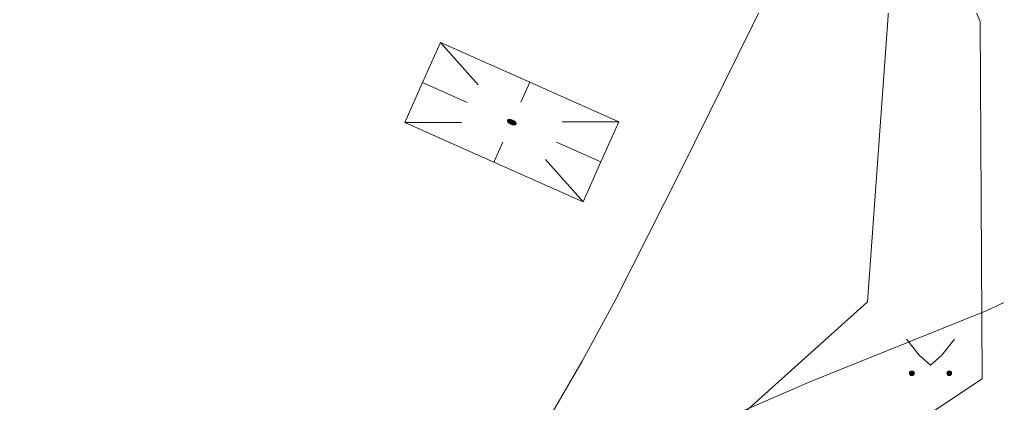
# Model space of a CAD drawing. Extents: x 1000 to 4000, y -5000 to -1000.
# Drawn here: x 1653.03 to 1692.78, y -4043.16 to -4027.55 of the extents above; entities that cross this region are included whole.
import ezdxf

# ---------------------------------------------------------------- set-up
doc = ezdxf.new("R2010")
doc.units = 0
doc.header["$MEASUREMENT"] = 0
for name, color, linetype in [('СЛОЙ_11', 7, 'CONTINUOUS'), ('СЛОЙ_24', 7, 'CONTINUOUS'), ('СЛОЙ_41', 7, 'CONTINUOUS'), ('СЛОЙ_50', 7, 'CONTINUOUS'), ('СЛОЙ_7', 7, 'CONTINUOUS')]:
    doc.layers.add(name, color=color, linetype=linetype)

msp = doc.modelspace()

# ---------------------------------------------------------------- linework, layer by layer
at = {"layer": 'СЛОЙ_11', "color": 253, "linetype": 'Continuous', "lineweight": 0}
msp.add_lwpolyline([(1634.694, -4008.038), (1638.386, -4009.323), (1688.385, -4026.824), (1687.502, -4039.027), (1665.994, -4058.375), (1650.103, -4073.067), (1648.177, -4075.556), (1636.701, -4094.02), (1627.07, -4088.481)], dxfattribs=at)
at = {"layer": 'СЛОЙ_24', "color": 253, "linetype": 'Continuous', "lineweight": 0}
for points in [[(1691.194, -4025.539), (1692.076, -4027.627), (1692.157, -4042.158)], [(1637.905, -4097.152), (1642.132, -4089.019), (1645.104, -4084.696), (1648.306, -4079.575), (1653.875, -4072.746), (1659.814, -4066.484), (1668.883, -4058.697), (1680.359, -4050.026), (1692.157, -4042.158)]]:
    msp.add_lwpolyline(points, dxfattribs=at)
at = {"layer": 'СЛОЙ_41', "color": 253, "linetype": 'Continuous', "lineweight": 0}
for p, q in [((1689.09, -4040.547), (1689.6, -4041.197)), ((1691.04, -4040.547), (1690.53, -4041.197)), ((1689.6, -4041.197), (1690.06, -4041.607)), ((1690.53, -4041.197), (1690.06, -4041.607))]:
    msp.add_line(p, q, dxfattribs=at)
for centre in [(1689.304, -4041.935), (1690.825, -4041.935)]:
    msp.add_circle(centre, 0.0976, dxfattribs=at)
for points in [[(1689.285, -4042.031), (1689.266, -4041.845), (1689.285, -4041.839)], [(1689.304, -4042.033), (1689.285, -4041.839), (1689.304, -4041.837)], [(1689.285, -4042.031), (1689.285, -4041.839), (1689.304, -4042.033)], [(1690.806, -4042.031), (1690.787, -4041.845), (1690.806, -4041.839)], [(1690.825, -4042.033), (1690.806, -4041.839), (1690.825, -4041.837)], [(1690.806, -4042.031), (1690.806, -4041.839), (1690.825, -4042.033)], [(1689.208, -4041.954), (1689.206, -4041.935), (1689.208, -4041.916)], [(1689.213, -4041.972), (1689.208, -4041.916), (1689.213, -4041.898)], [(1689.208, -4041.954), (1689.208, -4041.916), (1689.213, -4041.972)], [(1689.222, -4041.989), (1689.213, -4041.898), (1689.222, -4041.881)], [(1689.213, -4041.972), (1689.213, -4041.898), (1689.222, -4041.989)], [(1689.235, -4042.004), (1689.222, -4041.881), (1689.235, -4041.866)], [(1689.222, -4041.989), (1689.222, -4041.881), (1689.235, -4042.004)], [(1689.249, -4042.016), (1689.235, -4041.866), (1689.249, -4041.854)], [(1689.235, -4042.004), (1689.235, -4041.866), (1689.249, -4042.016)], [(1689.266, -4042.025), (1689.249, -4041.854), (1689.266, -4041.845)], [(1689.249, -4042.016), (1689.249, -4041.854), (1689.266, -4042.025)], [(1689.266, -4042.025), (1689.266, -4041.845), (1689.285, -4042.031)], [(1690.729, -4041.954), (1690.727, -4041.935), (1690.729, -4041.916)], [(1690.734, -4041.972), (1690.729, -4041.916), (1690.734, -4041.898)], [(1690.729, -4041.954), (1690.729, -4041.916), (1690.734, -4041.972)], [(1690.743, -4041.989), (1690.734, -4041.898), (1690.743, -4041.881)], [(1690.734, -4041.972), (1690.734, -4041.898), (1690.743, -4041.989)], [(1690.756, -4042.004), (1690.743, -4041.881), (1690.756, -4041.866)], [(1690.743, -4041.989), (1690.743, -4041.881), (1690.756, -4042.004)], [(1690.77, -4042.016), (1690.756, -4041.866), (1690.77, -4041.854)], [(1690.756, -4042.004), (1690.756, -4041.866), (1690.77, -4042.016)], [(1690.787, -4042.025), (1690.77, -4041.854), (1690.787, -4041.845)], [(1690.77, -4042.016), (1690.77, -4041.854), (1690.787, -4042.025)], [(1690.787, -4042.025), (1690.787, -4041.845), (1690.806, -4042.031)]]:
    msp.add_solid(points, dxfattribs=at)
at = {"layer": 'СЛОЙ_41', "color": 253, "linetype": 'Continuous', "lineweight": 0, "extrusion": (0, 0, -1)}
for points in [[(-1689.304, -4042.033), (-1689.304, -4041.837), (-1689.323, -4042.031)], [(-1689.323, -4042.031), (-1689.304, -4041.837), (-1689.323, -4041.839)], [(-1689.323, -4042.031), (-1689.323, -4041.839), (-1689.341, -4042.025)], [(-1689.341, -4042.025), (-1689.323, -4041.839), (-1689.341, -4041.845)], [(-1690.825, -4042.033), (-1690.825, -4041.837), (-1690.844, -4042.031)], [(-1690.844, -4042.031), (-1690.825, -4041.837), (-1690.844, -4041.839)], [(-1690.844, -4042.031), (-1690.844, -4041.839), (-1690.862, -4042.025)], [(-1690.862, -4042.025), (-1690.844, -4041.839), (-1690.862, -4041.845)], [(-1689.341, -4042.025), (-1689.341, -4041.845), (-1689.358, -4042.016)], [(-1689.358, -4042.016), (-1689.341, -4041.845), (-1689.358, -4041.854)], [(-1689.358, -4042.016), (-1689.358, -4041.854), (-1689.373, -4042.004)], [(-1689.373, -4042.004), (-1689.358, -4041.854), (-1689.373, -4041.866)], [(-1689.373, -4042.004), (-1689.373, -4041.866), (-1689.385, -4041.989)], [(-1689.385, -4041.989), (-1689.373, -4041.866), (-1689.385, -4041.881)], [(-1689.385, -4041.989), (-1689.385, -4041.881), (-1689.394, -4041.972)], [(-1689.394, -4041.972), (-1689.385, -4041.881), (-1689.394, -4041.898)], [(-1689.394, -4041.972), (-1689.394, -4041.898), (-1689.399, -4041.954)], [(-1689.399, -4041.954), (-1689.394, -4041.898), (-1689.399, -4041.916)], [(-1689.399, -4041.954), (-1689.399, -4041.916), (-1689.401, -4041.935)], [(-1690.862, -4042.025), (-1690.862, -4041.845), (-1690.879, -4042.016)], [(-1690.879, -4042.016), (-1690.862, -4041.845), (-1690.879, -4041.854)], [(-1690.879, -4042.016), (-1690.879, -4041.854), (-1690.894, -4042.004)], [(-1690.894, -4042.004), (-1690.879, -4041.854), (-1690.894, -4041.866)], [(-1690.894, -4042.004), (-1690.894, -4041.866), (-1690.906, -4041.989)], [(-1690.906, -4041.989), (-1690.894, -4041.866), (-1690.906, -4041.881)], [(-1690.906, -4041.989), (-1690.906, -4041.881), (-1690.915, -4041.972)], [(-1690.915, -4041.972), (-1690.906, -4041.881), (-1690.915, -4041.898)], [(-1690.915, -4041.972), (-1690.915, -4041.898), (-1690.92, -4041.954)], [(-1690.92, -4041.954), (-1690.915, -4041.898), (-1690.92, -4041.916)], [(-1690.92, -4041.954), (-1690.92, -4041.916), (-1690.922, -4041.935)]]:
    msp.add_solid(points, dxfattribs=at)
at = {"layer": 'СЛОЙ_50', "color": 253, "linetype": 'Continuous', "lineweight": 0}
for points in [[(1683.403, -4026.601), (1679.881, -4033.739), (1677.268, -4038.917), (1675.904, -4041.445), (1673.761, -4045.126), (1671.476, -4048.634), (1670.27, -4050.309), (1668.589, -4052.45), (1667.715, -4053.476), (1666.357, -4054.957), (1664.315, -4056.708), (1662.183, -4058.724), (1661.124, -4059.509), (1659.476, -4060.607), (1657.752, -4061.604), (1656.861, -4062.064), (1655.019, -4062.902), (1654.066, -4063.278), (1652.596, -4063.788)], [(1650.724, -4072.111), (1653.317, -4069.931), (1658.658, -4065.75), (1661.299, -4063.62), (1663.23, -4061.936), (1664.157, -4061.052), (1665.48, -4059.657), (1666.416, -4058.538), (1668.165, -4056.182), (1670.406, -4052.978), (1671.562, -4051.432), (1672.787, -4049.971), (1673.435, -4049.284), (1674.085, -4048.657), (1675.46, -4047.492), (1676.927, -4046.435), (1677.951, -4045.783), (1680.09, -4044.587), (1681.762, -4043.768), (1685.229, -4042.264), (1692.326, -4039.396), (1695.77, -4037.799)]]:
    msp.add_lwpolyline(points, dxfattribs=at)
at = {"layer": 'СЛОЙ_7', "color": 253, "linetype": 'Continuous', "lineweight": 0}
for p, q in [((1669.414, -4030.106), (1670.139, -4028.476)), ((1670.139, -4028.476), (1671.678, -4030.199)), ((1670.139, -4028.476), (1673.769, -4030.091)), ((1668.689, -4031.737), (1669.414, -4030.106)), ((1669.414, -4030.106), (1671.227, -4030.914)), ((1673.769, -4030.091), (1673.406, -4030.909)), ((1673.769, -4030.091), (1677.395, -4031.705)), ((1668.689, -4031.737), (1670.996, -4031.728)), ((1668.689, -4031.737), (1672.317, -4033.351)), ((1672.866, -4031.644), (1672.866, -4031.644)), ((1677.395, -4031.705), (1675.085, -4031.714)), ((1676.667, -4033.337), (1677.395, -4031.705)), ((1672.317, -4033.351), (1672.677, -4032.534)), ((1676.667, -4033.337), (1674.856, -4032.528)), ((1672.317, -4033.351), (1675.942, -4034.964)), ((1675.942, -4034.964), (1674.406, -4033.244)), ((1675.942, -4034.964), (1676.667, -4033.337))]:
    msp.add_line(p, q, dxfattribs=at)
for centre, radius, start, end in [((1672.904, -4031.66), 0.0414, 156.4277, 180.3143), ((1672.922, -4031.66), 0.0594, 180.6389, 199.4348), ((1672.904, -4031.661), 0.0414, 131.6914, 155.578), ((1672.959, -4031.647), 0.0987, 199.2581, 212.6663), ((1672.916, -4031.675), 0.0594, 112.571, 131.3668), ((1673.011, -4031.615), 0.16, 212.4502, 222.172), ((1672.931, -4031.711), 0.0987, 99.3394, 112.7477), ((1673.068, -4031.564), 0.236, 222.0273, 229.5094), ((1672.941, -4031.771), 0.16, 89.8337, 99.5555), ((1673.12, -4031.504), 0.316, 229.4198, 235.586), ((1672.942, -4031.847), 0.236, 82.4963, 89.9784), ((1673.157, -4031.45), 0.381, 235.5272, 240.961), ((1673.176, -4031.417), 0.419, 240.9172, 246.0226), ((1672.932, -4031.926), 0.316, 76.4198, 82.5859), ((1672.917, -4031.99), 0.381, 71.0447, 76.4785), ((1673.176, -4031.417), 0.419, 245.9832, 251.0886), ((1673.164, -4031.453), 0.381, 251.0447, 256.4785), ((1672.905, -4032.025), 0.419, 65.9832, 71.0886), ((1672.905, -4032.025), 0.419, 60.9172, 66.0226), ((1673.149, -4031.517), 0.316, 256.4198, 262.5859), ((1673.139, -4031.595), 0.236, 262.4963, 269.9784), ((1672.924, -4031.993), 0.381, 55.5272, 60.961), ((1672.961, -4031.939), 0.316, 49.4198, 55.586), ((1673.14, -4031.672), 0.16, 269.8337, 279.5555), ((1673.013, -4031.879), 0.236, 42.0273, 49.5094), ((1673.15, -4031.732), 0.0987, 279.3394, 292.7477), ((1673.07, -4031.828), 0.16, 32.4502, 42.172), ((1673.165, -4031.768), 0.0594, 292.571, 311.3668), ((1673.122, -4031.796), 0.0987, 19.2581, 32.6663), ((1673.177, -4031.782), 0.0414, 311.6914, 335.578), ((1673.159, -4031.783), 0.0594, 0.6389, 19.4348), ((1673.177, -4031.782), 0.0414, 336.4277, 0.3143)]:
    msp.add_arc(centre, radius, start, end, dxfattribs=at)
for points in [[(1672.864, -4031.671), (1672.863, -4031.652), (1672.864, -4031.651)], [(1672.863, -4031.67), (1672.863, -4031.653), (1672.863, -4031.652)], [(1672.863, -4031.67), (1672.863, -4031.652), (1672.864, -4031.671)], [(1672.863, -4031.668), (1672.863, -4031.654), (1672.863, -4031.653)], [(1672.863, -4031.668), (1672.863, -4031.653), (1672.863, -4031.67)], [(1672.863, -4031.667), (1672.863, -4031.656), (1672.863, -4031.654)], [(1672.863, -4031.667), (1672.863, -4031.654), (1672.863, -4031.668)], [(1672.863, -4031.665), (1672.863, -4031.658), (1672.863, -4031.656)], [(1672.863, -4031.665), (1672.863, -4031.656), (1672.863, -4031.666)], [(1672.863, -4031.666), (1672.863, -4031.656), (1672.863, -4031.656)], [(1672.863, -4031.666), (1672.863, -4031.656), (1672.863, -4031.667)], [(1672.863, -4031.663), (1672.863, -4031.659), (1672.863, -4031.658)], [(1672.863, -4031.663), (1672.863, -4031.658), (1672.863, -4031.665)], [(1672.863, -4031.662), (1672.863, -4031.661), (1672.863, -4031.659)], [(1672.863, -4031.662), (1672.863, -4031.659), (1672.863, -4031.663)], [(1672.865, -4031.675), (1672.864, -4031.649), (1672.865, -4031.648)], [(1672.864, -4031.673), (1672.864, -4031.65), (1672.864, -4031.649)], [(1672.864, -4031.673), (1672.864, -4031.649), (1672.865, -4031.675)], [(1672.864, -4031.672), (1672.864, -4031.651), (1672.864, -4031.65)], [(1672.864, -4031.672), (1672.864, -4031.65), (1672.864, -4031.673)], [(1672.864, -4031.671), (1672.864, -4031.651), (1672.864, -4031.672)], [(1672.866, -4031.678), (1672.865, -4031.646), (1672.866, -4031.645)], [(1672.865, -4031.677), (1672.865, -4031.647), (1672.865, -4031.646)], [(1672.865, -4031.677), (1672.865, -4031.646), (1672.866, -4031.678)], [(1672.865, -4031.676), (1672.865, -4031.648), (1672.865, -4031.647)], [(1672.865, -4031.676), (1672.865, -4031.647), (1672.865, -4031.677)], [(1672.865, -4031.675), (1672.865, -4031.648), (1672.865, -4031.676)], [(1672.867, -4031.682), (1672.866, -4031.643), (1672.867, -4031.642)], [(1672.866, -4031.681), (1672.866, -4031.644), (1672.866, -4031.643)], [(1672.866, -4031.681), (1672.866, -4031.643), (1672.867, -4031.682)], [(1672.866, -4031.68), (1672.866, -4031.645), (1672.866, -4031.644)], [(1672.866, -4031.68), (1672.866, -4031.644), (1672.866, -4031.681)], [(1672.866, -4031.678), (1672.866, -4031.645), (1672.866, -4031.68)], [(1672.868, -4031.685), (1672.867, -4031.641), (1672.868, -4031.64)], [(1672.867, -4031.683), (1672.867, -4031.642), (1672.867, -4031.641)], [(1672.867, -4031.683), (1672.867, -4031.641), (1672.868, -4031.685)], [(1672.867, -4031.682), (1672.867, -4031.642), (1672.867, -4031.683)], [(1672.869, -4031.688), (1672.868, -4031.639), (1672.869, -4031.638)], [(1672.868, -4031.686), (1672.868, -4031.64), (1672.868, -4031.639)], [(1672.868, -4031.686), (1672.868, -4031.639), (1672.869, -4031.688)], [(1672.868, -4031.685), (1672.868, -4031.64), (1672.868, -4031.686)], [(1672.87, -4031.689), (1672.869, -4031.638), (1672.87, -4031.637)], [(1672.869, -4031.688), (1672.869, -4031.638), (1672.87, -4031.689)], [(1672.87, -4031.69), (1672.87, -4031.637), (1672.87, -4031.636)], [(1672.87, -4031.69), (1672.87, -4031.636), (1672.871, -4031.691)], [(1672.871, -4031.691), (1672.87, -4031.636), (1672.871, -4031.636)], [(1672.87, -4031.689), (1672.87, -4031.637), (1672.87, -4031.69)], [(1672.872, -4031.693), (1672.871, -4031.636), (1672.872, -4031.634)], [(1672.871, -4031.691), (1672.871, -4031.636), (1672.872, -4031.693)], [(1672.873, -4031.696), (1672.872, -4031.634), (1672.873, -4031.633)], [(1672.872, -4031.693), (1672.872, -4031.634), (1672.872, -4031.694)], [(1672.872, -4031.694), (1672.872, -4031.634), (1672.872, -4031.634)], [(1672.872, -4031.694), (1672.872, -4031.634), (1672.873, -4031.696)], [(1672.874, -4031.697), (1672.873, -4031.633), (1672.874, -4031.632)], [(1672.873, -4031.696), (1672.873, -4031.633), (1672.874, -4031.697)], [(1672.875, -4031.698), (1672.874, -4031.632), (1672.875, -4031.631)], [(1672.874, -4031.697), (1672.874, -4031.632), (1672.875, -4031.698)], [(1672.875, -4031.698), (1672.875, -4031.631), (1672.876, -4031.699)], [(1672.876, -4031.699), (1672.875, -4031.631), (1672.876, -4031.631)], [(1672.877, -4031.701), (1672.876, -4031.631), (1672.877, -4031.63)], [(1672.876, -4031.699), (1672.876, -4031.631), (1672.877, -4031.701)], [(1672.878, -4031.704), (1672.877, -4031.629), (1672.878, -4031.628)], [(1672.877, -4031.702), (1672.877, -4031.63), (1672.877, -4031.629)], [(1672.877, -4031.702), (1672.877, -4031.629), (1672.878, -4031.704)], [(1672.877, -4031.701), (1672.877, -4031.63), (1672.877, -4031.702)], [(1672.878, -4031.704), (1672.878, -4031.628), (1672.879, -4031.705)], [(1672.879, -4031.705), (1672.878, -4031.628), (1672.879, -4031.628)], [(1672.88, -4031.707), (1672.879, -4031.628), (1672.88, -4031.627)], [(1672.879, -4031.705), (1672.879, -4031.628), (1672.88, -4031.707)], [(1672.881, -4031.708), (1672.88, -4031.627), (1672.881, -4031.626)], [(1672.88, -4031.707), (1672.88, -4031.627), (1672.881, -4031.708)], [(1672.882, -4031.709), (1672.881, -4031.626), (1672.882, -4031.625)], [(1672.881, -4031.708), (1672.881, -4031.626), (1672.882, -4031.709)], [(1672.882, -4031.709), (1672.882, -4031.625), (1672.883, -4031.71)], [(1672.883, -4031.71), (1672.882, -4031.625), (1672.883, -4031.625)], [(1672.884, -4031.712), (1672.883, -4031.625), (1672.884, -4031.624)], [(1672.883, -4031.71), (1672.883, -4031.625), (1672.884, -4031.712)], [(1672.885, -4031.713), (1672.884, -4031.624), (1672.885, -4031.623)], [(1672.884, -4031.712), (1672.884, -4031.624), (1672.885, -4031.713)], [(1672.885, -4031.713), (1672.885, -4031.623), (1672.887, -4031.715)], [(1672.887, -4031.715), (1672.885, -4031.623), (1672.887, -4031.623)], [(1672.889, -4031.718), (1672.887, -4031.622), (1672.889, -4031.621)], [(1672.887, -4031.716), (1672.887, -4031.623), (1672.887, -4031.622)], [(1672.887, -4031.716), (1672.887, -4031.622), (1672.889, -4031.718)], [(1672.887, -4031.715), (1672.887, -4031.623), (1672.887, -4031.716)], [(1672.889, -4031.718), (1672.889, -4031.621), (1672.89, -4031.719)], [(1672.89, -4031.719), (1672.889, -4031.621), (1672.89, -4031.621)], [(1672.891, -4031.72), (1672.89, -4031.621), (1672.891, -4031.62)], [(1672.89, -4031.719), (1672.89, -4031.621), (1672.891, -4031.72)], [(1672.891, -4031.72), (1672.891, -4031.62), (1672.892, -4031.721)], [(1672.892, -4031.721), (1672.891, -4031.62), (1672.892, -4031.62)], [(1672.894, -4031.723), (1672.892, -4031.62), (1672.894, -4031.619)], [(1672.892, -4031.721), (1672.892, -4031.62), (1672.894, -4031.723)], [(1672.894, -4031.723), (1672.894, -4031.619), (1672.895, -4031.724)], [(1672.895, -4031.724), (1672.894, -4031.619), (1672.895, -4031.619)], [(1672.896, -4031.726), (1672.895, -4031.619), (1672.896, -4031.618)], [(1672.895, -4031.724), (1672.895, -4031.619), (1672.896, -4031.726)], [(1672.896, -4031.726), (1672.896, -4031.618), (1672.897, -4031.727)], [(1672.897, -4031.727), (1672.896, -4031.618), (1672.897, -4031.618)], [(1672.899, -4031.729), (1672.897, -4031.618), (1672.899, -4031.617)], [(1672.897, -4031.727), (1672.897, -4031.618), (1672.899, -4031.729)], [(1672.899, -4031.729), (1672.899, -4031.617), (1672.9, -4031.73)], [(1672.9, -4031.73), (1672.899, -4031.617), (1672.9, -4031.617)], [(1672.902, -4031.732), (1672.9, -4031.617), (1672.902, -4031.616)], [(1672.9, -4031.73), (1672.9, -4031.617), (1672.902, -4031.732)], [(1672.902, -4031.732), (1672.902, -4031.616), (1672.903, -4031.733)], [(1672.903, -4031.733), (1672.902, -4031.616), (1672.903, -4031.616)], [(1672.903, -4031.733), (1672.903, -4031.616), (1672.905, -4031.734)], [(1672.905, -4031.734), (1672.903, -4031.616), (1672.905, -4031.616)], [(1672.906, -4031.735), (1672.905, -4031.616), (1672.906, -4031.615)], [(1672.905, -4031.734), (1672.905, -4031.616), (1672.906, -4031.735)], [(1672.906, -4031.735), (1672.906, -4031.615), (1672.908, -4031.737)], [(1672.908, -4031.737), (1672.906, -4031.615), (1672.908, -4031.615)], [(1672.908, -4031.737), (1672.908, -4031.615), (1672.909, -4031.738)], [(1672.909, -4031.738), (1672.908, -4031.615), (1672.909, -4031.615)], [(1672.911, -4031.74), (1672.909, -4031.615), (1672.911, -4031.614)], [(1672.909, -4031.738), (1672.909, -4031.615), (1672.911, -4031.74)], [(1672.911, -4031.74), (1672.911, -4031.614), (1672.912, -4031.741)], [(1672.912, -4031.741), (1672.911, -4031.614), (1672.912, -4031.614)], [(1672.914, -4031.743), (1672.912, -4031.614), (1672.914, -4031.613)], [(1672.912, -4031.741), (1672.912, -4031.614), (1672.914, -4031.743)], [(1672.914, -4031.743), (1672.914, -4031.613), (1672.915, -4031.744)], [(1672.915, -4031.744), (1672.914, -4031.613), (1672.915, -4031.613)], [(1672.915, -4031.744), (1672.915, -4031.613), (1672.917, -4031.745)], [(1672.917, -4031.745), (1672.915, -4031.613), (1672.917, -4031.613)], [(1672.917, -4031.745), (1672.917, -4031.613), (1672.918, -4031.746)], [(1672.918, -4031.746), (1672.917, -4031.613), (1672.918, -4031.613)], [(1672.92, -4031.748), (1672.918, -4031.613), (1672.92, -4031.612)], [(1672.918, -4031.746), (1672.918, -4031.613), (1672.92, -4031.748)], [(1672.92, -4031.748), (1672.92, -4031.612), (1672.921, -4031.749)], [(1672.921, -4031.749), (1672.92, -4031.612), (1672.921, -4031.612)], [(1672.921, -4031.749), (1672.921, -4031.612), (1672.924, -4031.751)], [(1672.924, -4031.751), (1672.921, -4031.612), (1672.924, -4031.612)], [(1672.924, -4031.751), (1672.924, -4031.612), (1672.925, -4031.752)], [(1672.925, -4031.752), (1672.924, -4031.612), (1672.925, -4031.612)], [(1672.925, -4031.752), (1672.925, -4031.612), (1672.927, -4031.753)], [(1672.927, -4031.753), (1672.925, -4031.612), (1672.927, -4031.612)], [(1672.927, -4031.753), (1672.927, -4031.612), (1672.928, -4031.754)], [(1672.928, -4031.754), (1672.927, -4031.612), (1672.928, -4031.612)], [(1672.93, -4031.756), (1672.928, -4031.612), (1672.93, -4031.611)], [(1672.928, -4031.754), (1672.928, -4031.612), (1672.93, -4031.756)], [(1672.93, -4031.756), (1672.93, -4031.611), (1672.932, -4031.757)], [(1672.932, -4031.757), (1672.93, -4031.611), (1672.932, -4031.611)], [(1672.932, -4031.757), (1672.932, -4031.611), (1672.934, -4031.759)], [(1672.934, -4031.759), (1672.932, -4031.611), (1672.934, -4031.611)], [(1672.934, -4031.759), (1672.934, -4031.611), (1672.935, -4031.76)], [(1672.935, -4031.76), (1672.934, -4031.611), (1672.935, -4031.611)], [(1672.935, -4031.76), (1672.935, -4031.611), (1672.938, -4031.761)], [(1672.938, -4031.761), (1672.935, -4031.611), (1672.938, -4031.611)], [(1672.938, -4031.761), (1672.938, -4031.611), (1672.939, -4031.762)], [(1672.939, -4031.762), (1672.938, -4031.611), (1672.939, -4031.611)], [(1672.939, -4031.762), (1672.939, -4031.611), (1672.941, -4031.764)], [(1672.941, -4031.764), (1672.939, -4031.611), (1672.941, -4031.611)], [(1672.941, -4031.764), (1672.941, -4031.611), (1672.943, -4031.765)], [(1672.943, -4031.765), (1672.943, -4031.611), (1672.945, -4031.766)], [(1672.945, -4031.766), (1672.945, -4031.611), (1672.946, -4031.767)], [(1672.946, -4031.767), (1672.946, -4031.611), (1672.949, -4031.769)], [(1672.949, -4031.769), (1672.949, -4031.611), (1672.95, -4031.77)], [(1672.95, -4031.77), (1672.95, -4031.611), (1672.953, -4031.771)], [(1672.953, -4031.771), (1672.953, -4031.611), (1672.954, -4031.772)], [(1672.954, -4031.772), (1672.954, -4031.611), (1672.957, -4031.774)], [(1672.957, -4031.774), (1672.957, -4031.612), (1672.958, -4031.775)], [(1672.958, -4031.775), (1672.958, -4031.612), (1672.961, -4031.776)], [(1672.961, -4031.776), (1672.961, -4031.612), (1672.962, -4031.777)], [(1672.962, -4031.777), (1672.962, -4031.612), (1672.965, -4031.779)], [(1672.965, -4031.779), (1672.965, -4031.612), (1672.966, -4031.78)], [(1672.966, -4031.78), (1672.966, -4031.612), (1672.969, -4031.781)], [(1672.969, -4031.781), (1672.969, -4031.613), (1672.97, -4031.782)], [(1672.97, -4031.782), (1672.97, -4031.613), (1672.973, -4031.783)], [(1672.973, -4031.783), (1672.973, -4031.613), (1672.974, -4031.784)], [(1672.974, -4031.784), (1672.974, -4031.613), (1672.977, -4031.786)], [(1672.977, -4031.786), (1672.977, -4031.614), (1672.979, -4031.787)], [(1672.979, -4031.787), (1672.979, -4031.614), (1672.981, -4031.788)], [(1672.981, -4031.788), (1672.981, -4031.614), (1672.983, -4031.789)], [(1672.983, -4031.789), (1672.983, -4031.615), (1672.986, -4031.79)], [(1672.986, -4031.79), (1672.986, -4031.615), (1672.987, -4031.791)], [(1672.987, -4031.791), (1672.987, -4031.615), (1672.99, -4031.792)], [(1672.99, -4031.792), (1672.99, -4031.616), (1672.991, -4031.793)], [(1672.991, -4031.793), (1672.991, -4031.616), (1672.994, -4031.794)], [(1672.994, -4031.794), (1672.994, -4031.617), (1672.996, -4031.795)], [(1672.996, -4031.795), (1672.996, -4031.617), (1672.999, -4031.796)], [(1672.999, -4031.796), (1672.999, -4031.618), (1673, -4031.797)], [(1673, -4031.797), (1673, -4031.618), (1673.003, -4031.798)], [(1673.003, -4031.798), (1673.003, -4031.619), (1673.005, -4031.799)], [(1673.005, -4031.799), (1673.005, -4031.619), (1673.007, -4031.8)], [(1673.007, -4031.8), (1673.007, -4031.62), (1673.009, -4031.801)], [(1673.009, -4031.801), (1673.009, -4031.62), (1673.012, -4031.802)], [(1673.012, -4031.802), (1673.012, -4031.621), (1673.013, -4031.803)], [(1673.013, -4031.803), (1673.013, -4031.621), (1673.016, -4031.804)], [(1673.016, -4031.804), (1673.016, -4031.622), (1673.018, -4031.805)], [(1673.018, -4031.805), (1673.018, -4031.622), (1673.021, -4031.806)], [(1673.021, -4031.806), (1673.021, -4031.623), (1673.022, -4031.807)], [(1673.022, -4031.807), (1673.022, -4031.624), (1673.025, -4031.808)], [(1673.025, -4031.808), (1673.025, -4031.624), (1673.027, -4031.808)], [(1673.027, -4031.808), (1673.027, -4031.625), (1673.03, -4031.809)], [(1673.03, -4031.809), (1673.03, -4031.626), (1673.031, -4031.81)], [(1673.031, -4031.81), (1673.031, -4031.626), (1673.034, -4031.811)], [(1673.034, -4031.811), (1673.034, -4031.627), (1673.036, -4031.812)], [(1673.036, -4031.812), (1673.036, -4031.628), (1673.039, -4031.813)], [(1673.039, -4031.813), (1673.039, -4031.629), (1673.04, -4031.813)], [(1673.04, -4031.813), (1673.04, -4031.629), (1673.043, -4031.814)], [(1673.043, -4031.814), (1673.043, -4031.63), (1673.045, -4031.815)], [(1673.045, -4031.815), (1673.045, -4031.631), (1673.048, -4031.816)], [(1673.048, -4031.816), (1673.048, -4031.632), (1673.049, -4031.816)], [(1673.049, -4031.816), (1673.049, -4031.632), (1673.052, -4031.817)], [(1673.052, -4031.817), (1673.052, -4031.633), (1673.054, -4031.818)], [(1673.054, -4031.818), (1673.054, -4031.634), (1673.057, -4031.818)], [(1673.057, -4031.818), (1673.057, -4031.635), (1673.058, -4031.819)], [(1673.058, -4031.819), (1673.058, -4031.636), (1673.061, -4031.82)], [(1673.061, -4031.82), (1673.061, -4031.637), (1673.063, -4031.82)], [(1673.063, -4031.82), (1673.063, -4031.638), (1673.065, -4031.821)], [(1673.065, -4031.821), (1673.065, -4031.639), (1673.067, -4031.821)], [(1673.067, -4031.821), (1673.067, -4031.639), (1673.07, -4031.822)], [(1673.07, -4031.822), (1673.07, -4031.641), (1673.071, -4031.823)], [(1673.071, -4031.823), (1673.071, -4031.641), (1673.074, -4031.823)], [(1673.074, -4031.823), (1673.074, -4031.643), (1673.076, -4031.824)], [(1673.076, -4031.824), (1673.076, -4031.643), (1673.079, -4031.824)], [(1673.079, -4031.824), (1673.079, -4031.644), (1673.08, -4031.825)], [(1673.08, -4031.825), (1673.08, -4031.645), (1673.083, -4031.825)], [(1673.083, -4031.825), (1673.083, -4031.647), (1673.085, -4031.826)], [(1673.085, -4031.826), (1673.085, -4031.647), (1673.087, -4031.826)], [(1673.087, -4031.826), (1673.087, -4031.649), (1673.089, -4031.826)], [(1673.089, -4031.826), (1673.089, -4031.649), (1673.092, -4031.827)], [(1673.092, -4031.827), (1673.092, -4031.651), (1673.093, -4031.827)], [(1673.093, -4031.827), (1673.093, -4031.651), (1673.096, -4031.828)], [(1673.096, -4031.828), (1673.096, -4031.653), (1673.097, -4031.828)], [(1673.097, -4031.828), (1673.097, -4031.654), (1673.1, -4031.828)], [(1673.1, -4031.828), (1673.1, -4031.655), (1673.102, -4031.829)], [(1673.102, -4031.829), (1673.102, -4031.656), (1673.104, -4031.829)], [(1673.104, -4031.829), (1673.104, -4031.657), (1673.106, -4031.829)], [(1673.106, -4031.829), (1673.106, -4031.658), (1673.109, -4031.83)], [(1673.109, -4031.83), (1673.109, -4031.66), (1673.11, -4031.83)], [(1673.11, -4031.83), (1673.11, -4031.66), (1673.113, -4031.83)], [(1673.113, -4031.83), (1673.113, -4031.662), (1673.114, -4031.83)], [(1673.114, -4031.83), (1673.114, -4031.663), (1673.117, -4031.831)], [(1673.117, -4031.831), (1673.117, -4031.664), (1673.118, -4031.831)], [(1673.118, -4031.831), (1673.118, -4031.665), (1673.121, -4031.831)], [(1673.121, -4031.831), (1673.121, -4031.667), (1673.122, -4031.831)], [(1673.122, -4031.831), (1673.122, -4031.668), (1673.125, -4031.831)], [(1673.125, -4031.831), (1673.125, -4031.669), (1673.126, -4031.831)], [(1673.126, -4031.831), (1673.126, -4031.67), (1673.129, -4031.831)], [(1673.129, -4031.831), (1673.129, -4031.672), (1673.13, -4031.831)], [(1673.13, -4031.831), (1673.13, -4031.672), (1673.133, -4031.832)], [(1673.133, -4031.832), (1673.133, -4031.674), (1673.134, -4031.832)], [(1673.134, -4031.832), (1673.134, -4031.675), (1673.136, -4031.832)], [(1673.136, -4031.832), (1673.136, -4031.677), (1673.138, -4031.832)]]:
    msp.add_solid(points, dxfattribs=at)
at = {"layer": 'СЛОЙ_7', "color": 253, "linetype": 'Continuous', "lineweight": 0, "extrusion": (0, 0, -1)}
for points in [[(-1672.943, -4031.765), (-1672.941, -4031.611), (-1672.943, -4031.611)], [(-1672.945, -4031.766), (-1672.943, -4031.611), (-1672.945, -4031.611)], [(-1672.946, -4031.767), (-1672.945, -4031.611), (-1672.946, -4031.611)], [(-1672.949, -4031.769), (-1672.946, -4031.611), (-1672.949, -4031.611)], [(-1672.95, -4031.77), (-1672.949, -4031.611), (-1672.95, -4031.611)], [(-1672.953, -4031.771), (-1672.95, -4031.611), (-1672.953, -4031.611)], [(-1672.954, -4031.772), (-1672.953, -4031.611), (-1672.954, -4031.611)], [(-1672.957, -4031.774), (-1672.954, -4031.611), (-1672.957, -4031.612)], [(-1672.958, -4031.775), (-1672.957, -4031.612), (-1672.958, -4031.612)], [(-1672.961, -4031.776), (-1672.958, -4031.612), (-1672.961, -4031.612)], [(-1672.962, -4031.777), (-1672.961, -4031.612), (-1672.962, -4031.612)], [(-1672.965, -4031.779), (-1672.962, -4031.612), (-1672.965, -4031.612)], [(-1672.966, -4031.78), (-1672.965, -4031.612), (-1672.966, -4031.612)], [(-1672.969, -4031.781), (-1672.966, -4031.612), (-1672.969, -4031.613)], [(-1672.97, -4031.782), (-1672.969, -4031.613), (-1672.97, -4031.613)], [(-1672.973, -4031.783), (-1672.97, -4031.613), (-1672.973, -4031.613)], [(-1672.974, -4031.784), (-1672.973, -4031.613), (-1672.974, -4031.613)], [(-1672.977, -4031.786), (-1672.974, -4031.613), (-1672.977, -4031.614)], [(-1672.979, -4031.787), (-1672.977, -4031.614), (-1672.979, -4031.614)], [(-1672.981, -4031.788), (-1672.979, -4031.614), (-1672.981, -4031.614)], [(-1672.983, -4031.789), (-1672.981, -4031.614), (-1672.983, -4031.615)], [(-1672.986, -4031.79), (-1672.983, -4031.615), (-1672.986, -4031.615)], [(-1672.987, -4031.791), (-1672.986, -4031.615), (-1672.987, -4031.615)], [(-1672.99, -4031.792), (-1672.987, -4031.615), (-1672.99, -4031.616)], [(-1672.991, -4031.793), (-1672.99, -4031.616), (-1672.991, -4031.616)], [(-1672.994, -4031.794), (-1672.991, -4031.616), (-1672.994, -4031.617)], [(-1672.996, -4031.795), (-1672.994, -4031.617), (-1672.996, -4031.617)], [(-1672.999, -4031.796), (-1672.996, -4031.617), (-1672.999, -4031.618)], [(-1673, -4031.797), (-1672.999, -4031.618), (-1673, -4031.618)], [(-1673.003, -4031.798), (-1673, -4031.618), (-1673.003, -4031.619)], [(-1673.005, -4031.799), (-1673.003, -4031.619), (-1673.005, -4031.619)], [(-1673.007, -4031.8), (-1673.005, -4031.619), (-1673.007, -4031.62)], [(-1673.009, -4031.801), (-1673.007, -4031.62), (-1673.009, -4031.62)], [(-1673.012, -4031.802), (-1673.009, -4031.62), (-1673.012, -4031.621)], [(-1673.013, -4031.803), (-1673.012, -4031.621), (-1673.013, -4031.621)], [(-1673.016, -4031.804), (-1673.013, -4031.621), (-1673.016, -4031.622)], [(-1673.018, -4031.805), (-1673.016, -4031.622), (-1673.018, -4031.622)], [(-1673.021, -4031.806), (-1673.018, -4031.622), (-1673.021, -4031.623)], [(-1673.022, -4031.807), (-1673.021, -4031.623), (-1673.022, -4031.624)], [(-1673.025, -4031.808), (-1673.022, -4031.624), (-1673.025, -4031.624)], [(-1673.027, -4031.808), (-1673.025, -4031.624), (-1673.027, -4031.625)], [(-1673.03, -4031.809), (-1673.027, -4031.625), (-1673.03, -4031.626)], [(-1673.031, -4031.81), (-1673.03, -4031.626), (-1673.031, -4031.626)], [(-1673.034, -4031.811), (-1673.031, -4031.626), (-1673.034, -4031.627)], [(-1673.036, -4031.812), (-1673.034, -4031.627), (-1673.036, -4031.628)], [(-1673.039, -4031.813), (-1673.036, -4031.628), (-1673.039, -4031.629)], [(-1673.04, -4031.813), (-1673.039, -4031.629), (-1673.04, -4031.629)], [(-1673.043, -4031.814), (-1673.04, -4031.629), (-1673.043, -4031.63)], [(-1673.045, -4031.815), (-1673.043, -4031.63), (-1673.045, -4031.631)], [(-1673.048, -4031.816), (-1673.045, -4031.631), (-1673.048, -4031.632)], [(-1673.049, -4031.816), (-1673.048, -4031.632), (-1673.049, -4031.632)], [(-1673.052, -4031.817), (-1673.049, -4031.632), (-1673.052, -4031.633)], [(-1673.054, -4031.818), (-1673.052, -4031.633), (-1673.054, -4031.634)], [(-1673.057, -4031.818), (-1673.054, -4031.634), (-1673.057, -4031.635)], [(-1673.058, -4031.819), (-1673.057, -4031.635), (-1673.058, -4031.636)], [(-1673.061, -4031.82), (-1673.058, -4031.636), (-1673.061, -4031.637)], [(-1673.063, -4031.82), (-1673.061, -4031.637), (-1673.063, -4031.638)], [(-1673.065, -4031.821), (-1673.063, -4031.638), (-1673.065, -4031.639)], [(-1673.067, -4031.821), (-1673.065, -4031.639), (-1673.067, -4031.639)], [(-1673.07, -4031.822), (-1673.067, -4031.639), (-1673.07, -4031.641)], [(-1673.071, -4031.823), (-1673.07, -4031.641), (-1673.071, -4031.641)], [(-1673.074, -4031.823), (-1673.071, -4031.641), (-1673.074, -4031.643)], [(-1673.076, -4031.824), (-1673.074, -4031.643), (-1673.076, -4031.643)], [(-1673.079, -4031.824), (-1673.076, -4031.643), (-1673.079, -4031.644)], [(-1673.08, -4031.825), (-1673.079, -4031.644), (-1673.08, -4031.645)], [(-1673.083, -4031.825), (-1673.08, -4031.645), (-1673.083, -4031.647)], [(-1673.085, -4031.826), (-1673.083, -4031.647), (-1673.085, -4031.647)], [(-1673.087, -4031.826), (-1673.085, -4031.647), (-1673.087, -4031.649)], [(-1673.089, -4031.826), (-1673.087, -4031.649), (-1673.089, -4031.649)], [(-1673.092, -4031.827), (-1673.089, -4031.649), (-1673.092, -4031.651)], [(-1673.093, -4031.827), (-1673.092, -4031.651), (-1673.093, -4031.651)], [(-1673.096, -4031.828), (-1673.093, -4031.651), (-1673.096, -4031.653)], [(-1673.097, -4031.828), (-1673.096, -4031.653), (-1673.097, -4031.654)], [(-1673.1, -4031.828), (-1673.097, -4031.654), (-1673.1, -4031.655)], [(-1673.102, -4031.829), (-1673.1, -4031.655), (-1673.102, -4031.656)], [(-1673.104, -4031.829), (-1673.102, -4031.656), (-1673.104, -4031.657)], [(-1673.106, -4031.829), (-1673.104, -4031.657), (-1673.106, -4031.658)], [(-1673.109, -4031.83), (-1673.106, -4031.658), (-1673.109, -4031.66)], [(-1673.11, -4031.83), (-1673.109, -4031.66), (-1673.11, -4031.66)], [(-1673.113, -4031.83), (-1673.11, -4031.66), (-1673.113, -4031.662)], [(-1673.114, -4031.83), (-1673.113, -4031.662), (-1673.114, -4031.663)], [(-1673.117, -4031.831), (-1673.114, -4031.663), (-1673.117, -4031.664)], [(-1673.118, -4031.831), (-1673.117, -4031.664), (-1673.118, -4031.665)], [(-1673.121, -4031.831), (-1673.118, -4031.665), (-1673.121, -4031.667)], [(-1673.122, -4031.831), (-1673.121, -4031.667), (-1673.122, -4031.668)], [(-1673.125, -4031.831), (-1673.122, -4031.668), (-1673.125, -4031.669)], [(-1673.126, -4031.831), (-1673.125, -4031.669), (-1673.126, -4031.67)], [(-1673.129, -4031.831), (-1673.126, -4031.67), (-1673.129, -4031.672)], [(-1673.13, -4031.831), (-1673.129, -4031.672), (-1673.13, -4031.672)], [(-1673.133, -4031.832), (-1673.13, -4031.672), (-1673.133, -4031.674)], [(-1673.134, -4031.832), (-1673.133, -4031.674), (-1673.134, -4031.675)], [(-1673.136, -4031.832), (-1673.134, -4031.675), (-1673.136, -4031.677)], [(-1673.138, -4031.832), (-1673.136, -4031.677), (-1673.138, -4031.678)], [(-1673.138, -4031.832), (-1673.138, -4031.678), (-1673.14, -4031.832)], [(-1673.14, -4031.832), (-1673.138, -4031.678), (-1673.14, -4031.679)], [(-1673.14, -4031.832), (-1673.14, -4031.679), (-1673.141, -4031.832)], [(-1673.141, -4031.832), (-1673.14, -4031.679), (-1673.141, -4031.68)], [(-1673.141, -4031.832), (-1673.141, -4031.68), (-1673.144, -4031.832)], [(-1673.144, -4031.832), (-1673.141, -4031.68), (-1673.144, -4031.682)], [(-1673.144, -4031.832), (-1673.144, -4031.682), (-1673.145, -4031.832)], [(-1673.145, -4031.832), (-1673.144, -4031.682), (-1673.145, -4031.683)], [(-1673.145, -4031.832), (-1673.145, -4031.683), (-1673.147, -4031.831)], [(-1673.147, -4031.831), (-1673.145, -4031.683), (-1673.147, -4031.684)], [(-1673.147, -4031.831), (-1673.147, -4031.684), (-1673.149, -4031.831)], [(-1673.149, -4031.831), (-1673.147, -4031.684), (-1673.149, -4031.685)], [(-1673.149, -4031.831), (-1673.149, -4031.685), (-1673.151, -4031.831)], [(-1673.151, -4031.831), (-1673.149, -4031.685), (-1673.151, -4031.687)], [(-1673.151, -4031.831), (-1673.151, -4031.687), (-1673.152, -4031.831)], [(-1673.152, -4031.831), (-1673.151, -4031.687), (-1673.152, -4031.688)], [(-1673.152, -4031.831), (-1673.152, -4031.688), (-1673.154, -4031.831)], [(-1673.154, -4031.831), (-1673.152, -4031.688), (-1673.154, -4031.69)], [(-1673.154, -4031.831), (-1673.154, -4031.69), (-1673.156, -4031.831)], [(-1673.156, -4031.831), (-1673.154, -4031.69), (-1673.156, -4031.691)], [(-1673.156, -4031.831), (-1673.156, -4031.691), (-1673.158, -4031.831)], [(-1673.158, -4031.831), (-1673.156, -4031.691), (-1673.158, -4031.692)], [(-1673.158, -4031.831), (-1673.158, -4031.692), (-1673.159, -4031.83)], [(-1673.159, -4031.83), (-1673.158, -4031.692), (-1673.159, -4031.693)], [(-1673.159, -4031.83), (-1673.159, -4031.693), (-1673.161, -4031.83)], [(-1673.161, -4031.83), (-1673.159, -4031.693), (-1673.161, -4031.695)], [(-1673.161, -4031.83), (-1673.161, -4031.695), (-1673.162, -4031.83)], [(-1673.162, -4031.83), (-1673.161, -4031.695), (-1673.162, -4031.696)], [(-1673.162, -4031.83), (-1673.162, -4031.696), (-1673.164, -4031.83)], [(-1673.164, -4031.83), (-1673.162, -4031.696), (-1673.164, -4031.698)], [(-1673.164, -4031.83), (-1673.164, -4031.698), (-1673.166, -4031.83)], [(-1673.166, -4031.83), (-1673.164, -4031.698), (-1673.166, -4031.699)], [(-1673.166, -4031.83), (-1673.166, -4031.699), (-1673.168, -4031.829)], [(-1673.168, -4031.829), (-1673.166, -4031.699), (-1673.168, -4031.7)], [(-1673.168, -4031.829), (-1673.168, -4031.7), (-1673.169, -4031.829)], [(-1673.169, -4031.829), (-1673.168, -4031.7), (-1673.169, -4031.701)], [(-1673.169, -4031.829), (-1673.169, -4031.701), (-1673.171, -4031.829)], [(-1673.171, -4031.829), (-1673.169, -4031.701), (-1673.171, -4031.703)], [(-1673.171, -4031.829), (-1673.171, -4031.703), (-1673.172, -4031.828)], [(-1673.172, -4031.828), (-1673.171, -4031.703), (-1673.172, -4031.704)], [(-1673.172, -4031.828), (-1673.172, -4031.704), (-1673.174, -4031.828)], [(-1673.174, -4031.828), (-1673.172, -4031.704), (-1673.174, -4031.706)], [(-1673.174, -4031.828), (-1673.174, -4031.706), (-1673.175, -4031.828)], [(-1673.175, -4031.828), (-1673.174, -4031.706), (-1673.175, -4031.707)], [(-1673.175, -4031.828), (-1673.175, -4031.707), (-1673.177, -4031.827)], [(-1673.177, -4031.827), (-1673.175, -4031.707), (-1673.177, -4031.709)], [(-1673.177, -4031.827), (-1673.177, -4031.709), (-1673.178, -4031.827)], [(-1673.178, -4031.827), (-1673.177, -4031.709), (-1673.178, -4031.71)], [(-1673.178, -4031.827), (-1673.178, -4031.71), (-1673.18, -4031.826)], [(-1673.18, -4031.826), (-1673.178, -4031.71), (-1673.18, -4031.711)], [(-1673.18, -4031.826), (-1673.18, -4031.711), (-1673.181, -4031.826)], [(-1673.181, -4031.826), (-1673.18, -4031.711), (-1673.181, -4031.712)], [(-1673.181, -4031.826), (-1673.181, -4031.712), (-1673.182, -4031.825)], [(-1673.182, -4031.825), (-1673.181, -4031.712), (-1673.182, -4031.714)], [(-1673.182, -4031.825), (-1673.182, -4031.714), (-1673.183, -4031.825)], [(-1673.183, -4031.825), (-1673.182, -4031.714), (-1673.183, -4031.715)], [(-1673.183, -4031.825), (-1673.183, -4031.715), (-1673.185, -4031.824)], [(-1673.185, -4031.824), (-1673.183, -4031.715), (-1673.185, -4031.717)], [(-1673.185, -4031.824), (-1673.185, -4031.717), (-1673.186, -4031.824)], [(-1673.186, -4031.824), (-1673.185, -4031.717), (-1673.186, -4031.718)], [(-1673.186, -4031.824), (-1673.186, -4031.718), (-1673.188, -4031.823)], [(-1673.188, -4031.823), (-1673.186, -4031.718), (-1673.188, -4031.72)], [(-1673.188, -4031.823), (-1673.188, -4031.72), (-1673.188, -4031.823)], [(-1673.188, -4031.823), (-1673.188, -4031.72), (-1673.188, -4031.721)], [(-1673.188, -4031.823), (-1673.188, -4031.721), (-1673.19, -4031.822)], [(-1673.19, -4031.822), (-1673.188, -4031.721), (-1673.19, -4031.723)], [(-1673.19, -4031.822), (-1673.19, -4031.723), (-1673.191, -4031.822)], [(-1673.191, -4031.822), (-1673.19, -4031.723), (-1673.191, -4031.724)], [(-1673.191, -4031.822), (-1673.191, -4031.724), (-1673.192, -4031.821)], [(-1673.192, -4031.821), (-1673.191, -4031.724), (-1673.192, -4031.725)], [(-1673.192, -4031.821), (-1673.192, -4031.725), (-1673.193, -4031.821)], [(-1673.193, -4031.821), (-1673.192, -4031.725), (-1673.193, -4031.726)], [(-1673.193, -4031.821), (-1673.193, -4031.726), (-1673.195, -4031.82)], [(-1673.195, -4031.82), (-1673.193, -4031.726), (-1673.195, -4031.728)], [(-1673.195, -4031.82), (-1673.195, -4031.728), (-1673.195, -4031.819)], [(-1673.195, -4031.819), (-1673.195, -4031.728), (-1673.195, -4031.729)], [(-1673.195, -4031.819), (-1673.195, -4031.729), (-1673.197, -4031.819)], [(-1673.197, -4031.819), (-1673.195, -4031.729), (-1673.197, -4031.731)], [(-1673.197, -4031.819), (-1673.197, -4031.731), (-1673.198, -4031.818)], [(-1673.198, -4031.818), (-1673.197, -4031.731), (-1673.198, -4031.732)], [(-1673.198, -4031.818), (-1673.198, -4031.732), (-1673.199, -4031.817)], [(-1673.199, -4031.817), (-1673.198, -4031.732), (-1673.199, -4031.734)], [(-1673.199, -4031.817), (-1673.199, -4031.734), (-1673.2, -4031.817)], [(-1673.2, -4031.817), (-1673.199, -4031.734), (-1673.2, -4031.735)], [(-1673.2, -4031.817), (-1673.2, -4031.735), (-1673.201, -4031.816)], [(-1673.201, -4031.816), (-1673.2, -4031.735), (-1673.201, -4031.736)], [(-1673.201, -4031.816), (-1673.201, -4031.736), (-1673.202, -4031.815)], [(-1673.202, -4031.815), (-1673.201, -4031.736), (-1673.202, -4031.737)], [(-1673.202, -4031.815), (-1673.202, -4031.737), (-1673.203, -4031.814)], [(-1673.203, -4031.814), (-1673.202, -4031.737), (-1673.203, -4031.739)], [(-1673.203, -4031.814), (-1673.203, -4031.739), (-1673.203, -4031.814)], [(-1673.203, -4031.814), (-1673.203, -4031.739), (-1673.203, -4031.74)], [(-1673.203, -4031.814), (-1673.203, -4031.74), (-1673.205, -4031.813)], [(-1673.205, -4031.813), (-1673.203, -4031.74), (-1673.205, -4031.742)], [(-1673.205, -4031.813), (-1673.205, -4031.742), (-1673.205, -4031.812)], [(-1673.205, -4031.812), (-1673.205, -4031.742), (-1673.205, -4031.743)], [(-1673.205, -4031.812), (-1673.205, -4031.743), (-1673.206, -4031.811)], [(-1673.206, -4031.811), (-1673.205, -4031.743), (-1673.206, -4031.745)], [(-1673.206, -4031.811), (-1673.206, -4031.745), (-1673.207, -4031.811)], [(-1673.207, -4031.811), (-1673.206, -4031.745), (-1673.207, -4031.746)], [(-1673.207, -4031.811), (-1673.207, -4031.746), (-1673.208, -4031.81)], [(-1673.208, -4031.81), (-1673.207, -4031.746), (-1673.208, -4031.747)], [(-1673.208, -4031.81), (-1673.208, -4031.747), (-1673.208, -4031.809)], [(-1673.208, -4031.809), (-1673.208, -4031.747), (-1673.208, -4031.748)], [(-1673.208, -4031.809), (-1673.208, -4031.748), (-1673.209, -4031.808)], [(-1673.209, -4031.808), (-1673.208, -4031.748), (-1673.209, -4031.75)], [(-1673.209, -4031.808), (-1673.209, -4031.75), (-1673.21, -4031.807)], [(-1673.21, -4031.807), (-1673.209, -4031.75), (-1673.21, -4031.751)], [(-1673.21, -4031.807), (-1673.21, -4031.751), (-1673.211, -4031.806)], [(-1673.211, -4031.806), (-1673.21, -4031.751), (-1673.211, -4031.753)], [(-1673.211, -4031.806), (-1673.211, -4031.753), (-1673.211, -4031.806)], [(-1673.211, -4031.806), (-1673.211, -4031.753), (-1673.211, -4031.754)], [(-1673.211, -4031.806), (-1673.211, -4031.754), (-1673.212, -4031.804)], [(-1673.212, -4031.804), (-1673.211, -4031.754), (-1673.212, -4031.755)], [(-1673.212, -4031.804), (-1673.212, -4031.755), (-1673.212, -4031.804)], [(-1673.212, -4031.804), (-1673.212, -4031.755), (-1673.212, -4031.756)], [(-1673.212, -4031.804), (-1673.212, -4031.756), (-1673.213, -4031.803)], [(-1673.213, -4031.803), (-1673.212, -4031.756), (-1673.213, -4031.758)], [(-1673.213, -4031.803), (-1673.213, -4031.758), (-1673.213, -4031.802)], [(-1673.213, -4031.802), (-1673.213, -4031.758), (-1673.213, -4031.759)], [(-1673.213, -4031.802), (-1673.213, -4031.759), (-1673.214, -4031.801)], [(-1673.214, -4031.801), (-1673.213, -4031.759), (-1673.214, -4031.761)], [(-1673.214, -4031.801), (-1673.214, -4031.761), (-1673.214, -4031.8)], [(-1673.214, -4031.8), (-1673.214, -4031.761), (-1673.214, -4031.762)], [(-1673.214, -4031.8), (-1673.214, -4031.762), (-1673.215, -4031.799)], [(-1673.215, -4031.799), (-1673.214, -4031.762), (-1673.215, -4031.763)], [(-1673.215, -4031.799), (-1673.215, -4031.763), (-1673.215, -4031.798)], [(-1673.215, -4031.798), (-1673.215, -4031.763), (-1673.215, -4031.764)], [(-1673.215, -4031.798), (-1673.215, -4031.764), (-1673.216, -4031.797)], [(-1673.216, -4031.797), (-1673.215, -4031.764), (-1673.216, -4031.766)], [(-1673.216, -4031.797), (-1673.216, -4031.766), (-1673.216, -4031.796)], [(-1673.216, -4031.796), (-1673.216, -4031.766), (-1673.216, -4031.767)], [(-1673.216, -4031.796), (-1673.216, -4031.767), (-1673.217, -4031.795)], [(-1673.217, -4031.795), (-1673.216, -4031.767), (-1673.217, -4031.768)], [(-1673.217, -4031.795), (-1673.217, -4031.768), (-1673.217, -4031.794)], [(-1673.217, -4031.794), (-1673.217, -4031.768), (-1673.217, -4031.769)], [(-1673.217, -4031.794), (-1673.217, -4031.769), (-1673.217, -4031.792)], [(-1673.217, -4031.792), (-1673.217, -4031.769), (-1673.217, -4031.771)], [(-1673.217, -4031.792), (-1673.217, -4031.771), (-1673.217, -4031.792)], [(-1673.217, -4031.792), (-1673.217, -4031.771), (-1673.217, -4031.772)], [(-1673.217, -4031.792), (-1673.217, -4031.772), (-1673.218, -4031.79)], [(-1673.218, -4031.79), (-1673.217, -4031.772), (-1673.218, -4031.773)], [(-1673.218, -4031.79), (-1673.218, -4031.773), (-1673.218, -4031.79)], [(-1673.218, -4031.79), (-1673.218, -4031.773), (-1673.218, -4031.774)], [(-1673.218, -4031.79), (-1673.218, -4031.774), (-1673.218, -4031.788)], [(-1673.218, -4031.788), (-1673.218, -4031.774), (-1673.218, -4031.776)], [(-1673.218, -4031.788), (-1673.218, -4031.776), (-1673.218, -4031.787)], [(-1673.218, -4031.787), (-1673.218, -4031.776), (-1673.218, -4031.777)], [(-1673.218, -4031.787), (-1673.218, -4031.777), (-1673.218, -4031.786)], [(-1673.218, -4031.786), (-1673.218, -4031.777), (-1673.218, -4031.778)], [(-1673.218, -4031.786), (-1673.218, -4031.778), (-1673.218, -4031.785)], [(-1673.218, -4031.785), (-1673.218, -4031.778), (-1673.218, -4031.779)], [(-1673.218, -4031.785), (-1673.218, -4031.779), (-1673.218, -4031.783)], [(-1673.218, -4031.783), (-1673.218, -4031.779), (-1673.218, -4031.781)], [(-1673.218, -4031.783), (-1673.218, -4031.781), (-1673.218, -4031.783)]]:
    msp.add_solid(points, dxfattribs=at)

doc.saveas('drawing.dxf')
